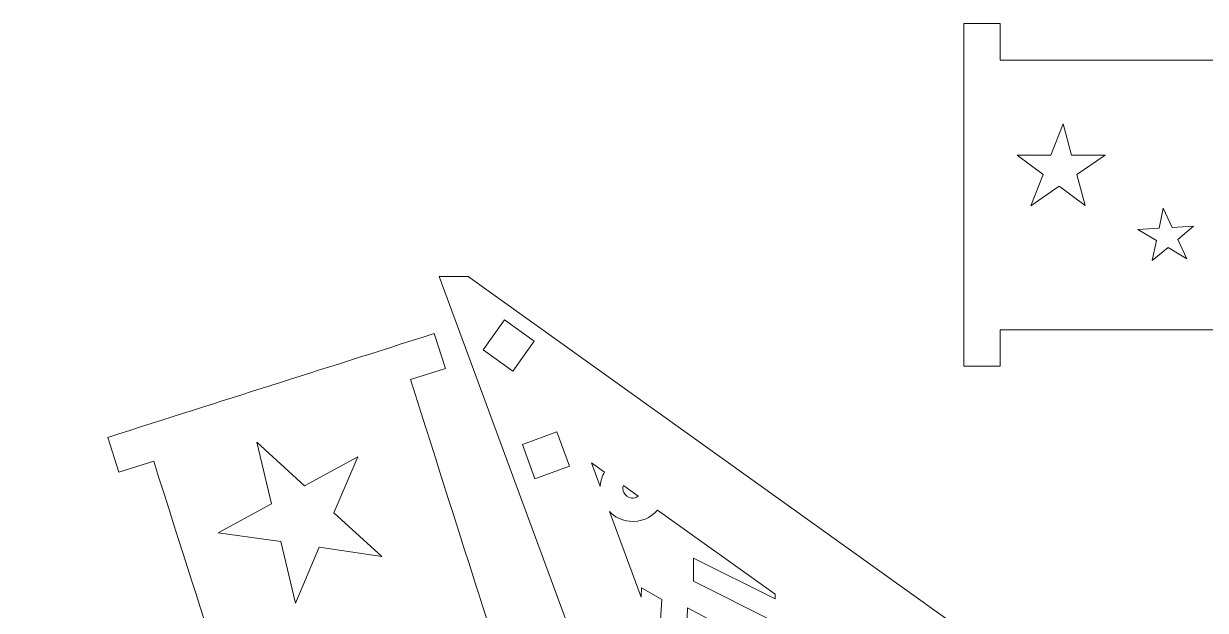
# Model space of a CAD drawing. Header units: centimetres. Extents: x -13.8 to 19.8, y -12.5 to 14.1.
# Drawn here: x -13.78 to -4.1, y 9.33 to 14.13 of the extents above; entities that cross this region are included whole.
import ezdxf

# ---------------------------------------------------------------- set-up
doc = ezdxf.new("R2010")
doc.units = ezdxf.units.CM
doc.header["$MEASUREMENT"] = 0
doc.layers.add('layer 1', color=7, linetype='Continuous')

msp = doc.modelspace()

# ---------------------------------------------------------------- linework, layer by layer
at = {"layer": 'layer 1', "color": 250, "lineweight": 9}
for points, knots in [([(-0.54479, 11.62547), (-0.54479, 11.62547), (-5.77988, 11.62547), (-5.77988, 11.62547), (-5.77988, 11.62547), (-5.77988, 11.62547), (-5.77988, 11.32563), (-5.77988, 11.32563), (-5.77988, 11.32563), (-5.77988, 11.32563), (-6.07988, 11.32563), (-6.07988, 11.32563), (-6.07988, 11.32563), (-6.07988, 12.26151), (-6.07988, 13.1974), (-6.07988, 14.13328), (-6.07988, 14.13328), (-6.07988, 14.13328), (-5.77988, 14.13328), (-5.77988, 14.13328), (-5.77988, 14.13328), (-5.77988, 14.13328), (-5.77988, 13.83344), (-5.77988, 13.83344), (-5.77988, 13.83344), (-5.77988, 13.83344), (-0.54479, 13.83344), (-0.54479, 13.83344), (-0.54479, 13.83344), (-0.54479, 13.83344), (-0.54479, 14.13328), (-0.54479, 14.13328), (-0.54479, 14.13328), (-0.54479, 14.13328), (-0.24479, 14.13328), (-0.24479, 14.13328), (-0.24479, 14.13328), (-0.24479, 13.1974), (-0.24479, 12.26151), (-0.2448, 11.32563), (-0.2448, 11.32563), (-0.2448, 11.32563), (-0.5448, 11.32563), (-0.5448, 11.32563), (-0.5448, 11.32563), (-0.5448, 11.32563), (-0.54479, 11.62547), (-0.54479, 11.62547)], [0, 0, 0, 0, 0.0769231, 0.0769231, 0.0769231, 0.0769231, 0.1538462, 0.1538462, 0.1538462, 0.1538462, 0.2307692, 0.2307692, 0.2307692, 0.2307692, 0.3076923, 0.3076923, 0.3076923, 0.3076923, 0.3846154, 0.3846154, 0.3846154, 0.3846154, 0.4615385, 0.4615385, 0.4615385, 0.4615385, 0.5384615, 0.5384615, 0.5384615, 0.5384615, 0.6153846, 0.6153846, 0.6153846, 0.6153846, 0.6923077, 0.6923077, 0.6923077, 0.6923077, 0.7692308, 0.7692308, 0.7692308, 0.7692308, 0.8461538, 0.8461538, 0.8461538, 0.8461538, 1, 1, 1, 1]), ([(-5.08527, 12.64284), (-5.08527, 12.64284), (-5.29759, 12.80092), (-5.29759, 12.80092), (-5.29759, 12.80092), (-5.29759, 12.80092), (-5.53076, 12.6418), (-5.53076, 12.6418), (-5.53076, 12.6418), (-5.53076, 12.6418), (-5.42826, 12.8978), (-5.42826, 12.8978), (-5.42826, 12.8978), (-5.42826, 12.8978), (-5.64126, 13.05503), (-5.64126, 13.05503), (-5.64126, 13.05503), (-5.64126, 13.05503), (-5.36557, 13.05516), (-5.36557, 13.05516), (-5.36557, 13.05516), (-5.36557, 13.05516), (-5.26407, 13.31149), (-5.26407, 13.31149), (-5.26407, 13.31149), (-5.26407, 13.31149), (-5.19619, 13.05557), (-5.19619, 13.05557), (-5.19619, 13.05557), (-5.19619, 13.05557), (-4.92044, 13.05673), (-4.92044, 13.05673), (-4.92044, 13.05673), (-4.92044, 13.05673), (-5.15416, 12.89844), (-5.15416, 12.89844), (-5.15416, 12.89844), (-5.15416, 12.89844), (-5.08527, 12.64284), (-5.08527, 12.64284)], [0, 0, 0, 0, 0.0909091, 0.0909091, 0.0909091, 0.0909091, 0.1818182, 0.1818182, 0.1818182, 0.1818182, 0.2727273, 0.2727273, 0.2727273, 0.2727273, 0.3636364, 0.3636364, 0.3636364, 0.3636364, 0.4545455, 0.4545455, 0.4545455, 0.4545455, 0.5454545, 0.5454545, 0.5454545, 0.5454545, 0.6363636, 0.6363636, 0.6363636, 0.6363636, 0.7272727, 0.7272727, 0.7272727, 0.7272727, 0.8181818, 0.8181818, 0.8181818, 0.8181818, 1, 1, 1, 1]), ([(-4.53474, 12.19182), (-4.53474, 12.19182), (-4.50037, 12.35618), (-4.50037, 12.35618), (-4.50037, 12.35618), (-4.50037, 12.35618), (-4.65412, 12.44794), (-4.65412, 12.44794), (-4.65412, 12.44794), (-4.65412, 12.44794), (-4.47947, 12.4572), (-4.47947, 12.4572), (-4.47947, 12.4572), (-4.47947, 12.4572), (-4.44577, 12.62172), (-4.44577, 12.62172), (-4.44577, 12.62172), (-4.44577, 12.62172), (-4.37218, 12.4631), (-4.37218, 12.4631), (-4.37218, 12.4631), (-4.37218, 12.4631), (-4.19761, 12.47301), (-4.19761, 12.47301), (-4.19761, 12.47301), (-4.19761, 12.47301), (-4.3268, 12.36572), (-4.3268, 12.36572), (-4.3268, 12.36572), (-4.3268, 12.36572), (-4.2526, 12.20733), (-4.2526, 12.20733), (-4.2526, 12.20733), (-4.2526, 12.20733), (-4.40602, 12.29964), (-4.40602, 12.29964), (-4.40602, 12.29964), (-4.40602, 12.29964), (-4.53474, 12.19182), (-4.53474, 12.19182)], [0, 0, 0, 0, 0.0909091, 0.0909091, 0.0909091, 0.0909091, 0.1818182, 0.1818182, 0.1818182, 0.1818182, 0.2727273, 0.2727273, 0.2727273, 0.2727273, 0.3636364, 0.3636364, 0.3636364, 0.3636364, 0.4545455, 0.4545455, 0.4545455, 0.4545455, 0.5454545, 0.5454545, 0.5454545, 0.5454545, 0.6363636, 0.6363636, 0.6363636, 0.6363636, 0.7272727, 0.7272727, 0.7272727, 0.7272727, 0.8181818, 0.8181818, 0.8181818, 0.8181818, 1, 1, 1, 1]), ([(-10.37782, 12.06077), (-10.37782, 12.06077), (-7.68967, 4.78115), (-7.68967, 4.78115), (-7.68967, 4.78115), (-7.68967, 4.78115), (-13.78205, 0.15455), (-13.78205, 0.15455), (-13.78205, 0.15455), (-13.78205, 0.15455), (-5.9945, 0.16316), (-5.9945, 0.16316), (-5.9945, 0.16316), (-5.9945, 0.16316), (-3.24937, -7.35804), (-3.24937, -7.35804), (-3.24937, -7.35804), (-3.24937, -7.35804), (-1.20956, 0.15915), (-1.20956, 0.15915), (-1.20956, 0.15915), (-1.20956, 0.15915), (6.57943, 0.13739), (6.57943, 0.13739), (6.57943, 0.13739), (6.57943, 0.13739), (0.05254, 4.77463), (0.05254, 4.77463), (0.05254, 4.77463), (0.05254, 4.77463), (2.05907, 12.06077), (2.05907, 12.06077), (2.05907, 12.06077), (2.05907, 12.06077), (1.83011, 12.06077), (1.83011, 12.06077), (1.83011, 12.06077), (1.83011, 12.06077), (-3.95239, 7.6312), (-3.95239, 7.6312), (-3.95239, 7.6312), (-3.95239, 7.6312), (-10.13861, 12.06077), (-10.13861, 12.06077), (-10.13861, 12.06077), (-10.13861, 12.06077), (-10.37782, 12.06077), (-10.37782, 12.06077)], [0, 0, 0, 0, 0.0769231, 0.0769231, 0.0769231, 0.0769231, 0.1538462, 0.1538462, 0.1538462, 0.1538462, 0.2307692, 0.2307692, 0.2307692, 0.2307692, 0.3076923, 0.3076923, 0.3076923, 0.3076923, 0.3846154, 0.3846154, 0.3846154, 0.3846154, 0.4615385, 0.4615385, 0.4615385, 0.4615385, 0.5384615, 0.5384615, 0.5384615, 0.5384615, 0.6153846, 0.6153846, 0.6153846, 0.6153846, 0.6923077, 0.6923077, 0.6923077, 0.6923077, 0.7692308, 0.7692308, 0.7692308, 0.7692308, 0.8461538, 0.8461538, 0.8461538, 0.8461538, 1, 1, 1, 1]), ([(-9.84201, 11.70577), (-9.84201, 11.70577), (-9.5983, 11.53083), (-9.5983, 11.53083), (-9.5983, 11.53083), (-9.5983, 11.53083), (-9.77324, 11.28712), (-9.77324, 11.28712), (-9.77324, 11.28712), (-9.77324, 11.28712), (-10.01695, 11.46205), (-10.01695, 11.46205), (-10.01695, 11.46205), (-10.01695, 11.46205), (-9.84201, 11.70577), (-9.84201, 11.70577)], [0, 0, 0, 0, 0.2, 0.2, 0.2, 0.2, 0.4, 0.4, 0.4, 0.4, 0.6, 0.6, 0.6, 0.6, 1, 1, 1, 1]), ([(-8.67254, 5.11887), (-8.67254, 5.11887), (-8.38666, 5.20979), (-8.38666, 5.20979), (-8.38666, 5.20979), (-8.38666, 5.20979), (-8.29572, 4.92392), (-8.29572, 4.92392), (-8.29572, 4.92392), (-9.27969, 4.61091), (-9.98727, 4.3858), (-10.97125, 4.0728), (-10.97125, 4.0728), (-10.97125, 4.0728), (-11.06219, 4.35866), (-11.06219, 4.35866), (-11.06219, 4.35866), (-11.06219, 4.35866), (-10.77631, 4.44962), (-10.77631, 4.44962), (-10.77631, 4.44962), (-11.74684, 7.50044), (-11.77923, 7.60225), (-12.71646, 10.54844), (-12.71646, 10.54844), (-12.71646, 10.54844), (-13.00234, 10.45749), (-13.00234, 10.45749), (-13.00234, 10.45749), (-13.00234, 10.45749), (-13.09329, 10.74338), (-13.09329, 10.74338), (-13.09329, 10.74338), (-12.10932, 11.0564), (-11.40173, 11.2815), (-10.41776, 11.59452), (-10.41776, 11.59452), (-10.41776, 11.59452), (-10.32681, 11.30864), (-10.32681, 11.30864), (-10.32681, 11.30864), (-10.32681, 11.30864), (-10.61271, 11.21769), (-10.61271, 11.21769), (-10.61271, 11.21769), (-9.67546, 8.27153), (-9.64308, 8.1697), (-8.67254, 5.11887)], [0, 0, 0, 0, 0.0769231, 0.0769231, 0.0769231, 0.0769231, 0.1538462, 0.1538462, 0.1538462, 0.1538462, 0.2307692, 0.2307692, 0.2307692, 0.2307692, 0.3076923, 0.3076923, 0.3076923, 0.3076923, 0.3846154, 0.3846154, 0.3846154, 0.3846154, 0.4615385, 0.4615385, 0.4615385, 0.4615385, 0.5384615, 0.5384615, 0.5384615, 0.5384615, 0.6153846, 0.6153846, 0.6153846, 0.6153846, 0.6923077, 0.6923077, 0.6923077, 0.6923077, 0.7692308, 0.7692308, 0.7692308, 0.7692308, 0.8461538, 0.8461538, 0.8461538, 0.8461538, 1, 1, 1, 1]), ([(-9.69557, 10.68579), (-9.69557, 10.68579), (-9.59249, 10.40406), (-9.59249, 10.40406), (-9.59249, 10.40406), (-9.59249, 10.40406), (-9.31076, 10.50713), (-9.31076, 10.50713), (-9.31076, 10.50713), (-9.31076, 10.50713), (-9.41383, 10.78887), (-9.41383, 10.78887), (-9.41383, 10.78887), (-9.41383, 10.78887), (-9.69557, 10.68579), (-9.69557, 10.68579)], [0, 0, 0, 0, 0.2, 0.2, 0.2, 0.2, 0.4, 0.4, 0.4, 0.4, 0.6, 0.6, 0.6, 0.6, 1, 1, 1, 1]), ([(-11.04289, 10.58361), (-11.04289, 10.58361), (-11.23994, 10.12554), (-11.23994, 10.12554), (-11.23994, 10.12554), (-11.23994, 10.12554), (-10.8472, 9.76883), (-10.8472, 9.76883), (-10.8472, 9.76883), (-10.8472, 9.76883), (-11.36042, 9.84387), (-11.36042, 9.84387), (-11.36042, 9.84387), (-11.36042, 9.84387), (-11.55563, 9.38493), (-11.55563, 9.38493), (-11.55563, 9.38493), (-11.55563, 9.38493), (-11.67577, 9.88939), (-11.67577, 9.88939), (-11.67577, 9.88939), (-11.67577, 9.88939), (-12.18915, 9.96247), (-12.18915, 9.96247), (-12.18915, 9.96247), (-12.18915, 9.96247), (-11.7502, 10.19919), (-11.7502, 10.19919), (-11.7502, 10.19919), (-11.7502, 10.19919), (-11.87227, 10.70329), (-11.87227, 10.70329), (-11.87227, 10.70329), (-11.87227, 10.70329), (-11.48083, 10.34514), (-11.48083, 10.34514), (-11.48083, 10.34514), (-11.48083, 10.34514), (-11.04289, 10.58361), (-11.04289, 10.58361)], [0, 0, 0, 0, 0.0909091, 0.0909091, 0.0909091, 0.0909091, 0.1818182, 0.1818182, 0.1818182, 0.1818182, 0.2727273, 0.2727273, 0.2727273, 0.2727273, 0.3636364, 0.3636364, 0.3636364, 0.3636364, 0.4545455, 0.4545455, 0.4545455, 0.4545455, 0.5454545, 0.5454545, 0.5454545, 0.5454545, 0.6363636, 0.6363636, 0.6363636, 0.6363636, 0.7272727, 0.7272727, 0.7272727, 0.7272727, 0.8181818, 0.8181818, 0.8181818, 0.8181818, 1, 1, 1, 1]), ([(-9.13063, 10.53619), (-9.13063, 10.53619), (-9.02237, 10.45867), (-9.02237, 10.45867), (-9.02237, 10.45867), (-9.04131, 10.42645), (-9.05374, 10.38992), (-9.0579, 10.35091), (-9.0579, 10.35091), (-9.05823, 10.34775), (-9.0585, 10.34458), (-9.05872, 10.34141), (-9.05872, 10.34141), (-9.05872, 10.34141), (-9.13063, 10.53619), (-9.13063, 10.53619)], [0, 0, 0, 0, 0.2, 0.2, 0.2, 0.2, 0.4, 0.4, 0.4, 0.4, 0.6, 0.6, 0.6, 0.6, 1, 1, 1, 1]), ([(-8.86804, 10.34816), (-8.86804, 10.34816), (-8.74713, 10.26158), (-8.74713, 10.26158), (-8.74713, 10.26158), (-8.76292, 10.24952), (-8.78204, 10.24464), (-8.80177, 10.24625), (-8.80177, 10.24625), (-8.82957, 10.2497), (-8.85381, 10.26729), (-8.86516, 10.2926), (-8.86516, 10.2926), (-8.87084, 10.3052), (-8.87274, 10.3187), (-8.87149, 10.33244), (-8.87149, 10.33244), (-8.87084, 10.33785), (-8.86969, 10.3431), (-8.86804, 10.34816)], [0, 0, 0, 0, 0.1666667, 0.1666667, 0.1666667, 0.1666667, 0.3333333, 0.3333333, 0.3333333, 0.3333333, 0.5, 0.5, 0.5, 0.5, 0.6666667, 0.6666667, 0.6666667, 0.6666667, 1, 1, 1, 1]), ([(-8.58802, 10.14766), (-8.58802, 10.14766), (-7.62562, 9.45853), (-7.62562, 9.45853), (-7.62562, 9.45853), (-7.62562, 9.45853), (-7.62568, 9.42062), (-7.62568, 9.42062), (-7.62568, 9.42062), (-7.62568, 9.42062), (-8.29365, 9.75508), (-8.29365, 9.75508), (-8.29365, 9.75508), (-8.29365, 9.75508), (-8.29385, 9.56432), (-8.29385, 9.56432), (-8.29385, 9.56432), (-8.29385, 9.56432), (-7.62586, 9.2296), (-7.62586, 9.2296), (-7.62586, 9.2296), (-7.62586, 9.2296), (-7.62612, 8.96584), (-7.62612, 8.96584), (-7.62612, 8.96584), (-7.62612, 8.96584), (-8.34171, 9.34702), (-8.34171, 9.34702), (-8.34171, 9.34702), (-8.34171, 9.34702), (-8.37068, 8.53629), (-8.37068, 8.53629), (-8.37068, 8.53629), (-8.37068, 8.53629), (-8.39823, 8.55227), (-8.39823, 8.55227), (-8.39823, 8.55227), (-8.39823, 8.55227), (-8.57688, 9.03621), (-8.57688, 9.03621), (-8.57688, 9.03621), (-8.57688, 9.03621), (-8.55382, 9.41449), (-8.55382, 9.41449), (-8.55382, 9.41449), (-8.55382, 9.41449), (-8.71907, 9.50996), (-8.71907, 9.50996), (-8.71907, 9.50996), (-8.71907, 9.50996), (-8.7237, 9.43392), (-8.7237, 9.43392), (-8.7237, 9.43392), (-8.7237, 9.43392), (-8.9829, 10.13602), (-8.9829, 10.13602), (-8.9829, 10.13602), (-8.93978, 10.09194), (-8.88208, 10.06306), (-8.81932, 10.05617), (-8.81932, 10.05617), (-8.72861, 10.0464), (-8.64365, 10.08346), (-8.58802, 10.14766)], [0, 0, 0, 0, 0.0588235, 0.0588235, 0.0588235, 0.0588235, 0.1176471, 0.1176471, 0.1176471, 0.1176471, 0.1764706, 0.1764706, 0.1764706, 0.1764706, 0.2352941, 0.2352941, 0.2352941, 0.2352941, 0.2941176, 0.2941176, 0.2941176, 0.2941176, 0.3529412, 0.3529412, 0.3529412, 0.3529412, 0.4117647, 0.4117647, 0.4117647, 0.4117647, 0.4705882, 0.4705882, 0.4705882, 0.4705882, 0.5294118, 0.5294118, 0.5294118, 0.5294118, 0.5882353, 0.5882353, 0.5882353, 0.5882353, 0.6470588, 0.6470588, 0.6470588, 0.6470588, 0.7058824, 0.7058824, 0.7058824, 0.7058824, 0.7647059, 0.7647059, 0.7647059, 0.7647059, 0.8235294, 0.8235294, 0.8235294, 0.8235294, 0.8823529, 0.8823529, 0.8823529, 0.8823529, 1, 1, 1, 1])]:
    msp.add_open_spline(points, degree=3, knots=knots, dxfattribs=at)

doc.saveas('drawing.dxf')
